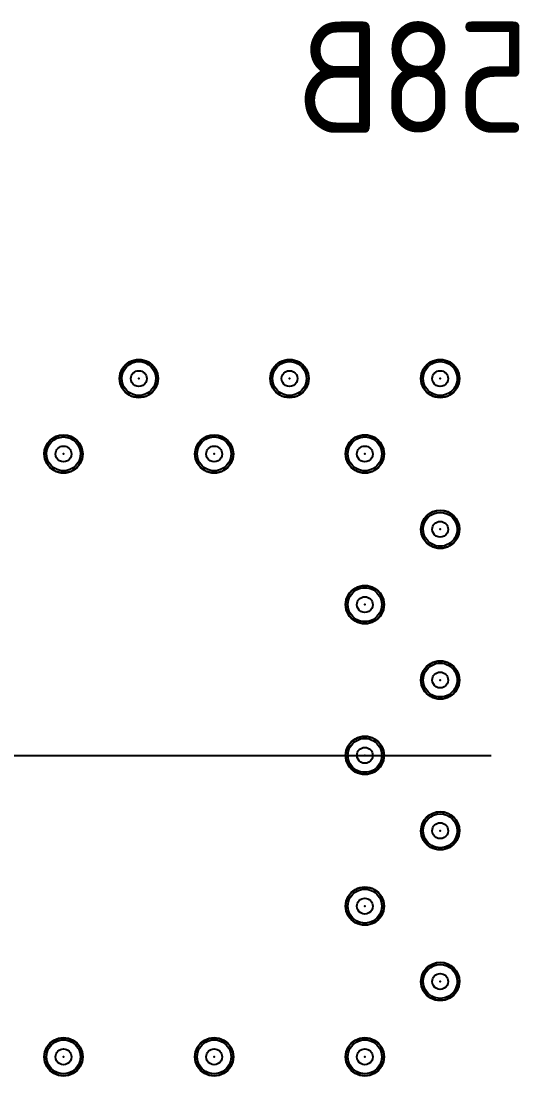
# Model space of a CAD drawing. Header units: millimetres. Extents: x 24815 to 37444, y -10619 to 6020.
# Drawn here: x 28024.37 to 28032.86, y 5864.63 to 5882.43 of the extents above; entities that cross this region are included whole.
import ezdxf

# ---------------------------------------------------------------- set-up
doc = ezdxf.new("R2010")
doc.units = ezdxf.units.MM
doc.styles.get("Standard").update_dxf_attribs({"font": 'ISOCP.SHX', "bigfont": 'WHGTXT.SHX'})

# ---------------------------------------------------------------- blocks, each defined once
blk = doc.blocks.new('A$C3CC6408C')
at = {"color": 2}
blk.add_line((-162.223, -39.4), (-142.724, -39.4), dxfattribs=at)
blk.add_line((-162.223, -39.4), (-142.724, -39.4), dxfattribs=at)
at = {"color": 2, "extrusion": (0, 0, -1)}
for centre, major_axis, start_param, end_param in [((-148.664, -33.05), (-0.229, 0.229), 5.497787, 8.63938), ((-148.664, -33.05), (-0.229, 0.229), 5.497787, 8.63938), ((-148.664, -33.05), (-0.225, 0.225), 5.497787, 8.63938), ((-148.664, -33.05), (-0.225, 0.225), 5.497787, 8.63938), ((-146.124, -33.05), (-0.229, 0.229), 5.497787, 8.63938), ((-146.124, -33.05), (-0.229, 0.229), 5.497787, 8.63938), ((-146.124, -33.05), (0.225, 0.225), 3.926991, 7.068583), ((-146.124, -33.05), (0.225, 0.225), 3.926991, 7.068583), ((-143.584, -33.05), (-0.229, 0.229), 5.497787, 8.63938), ((-143.584, -33.05), (-0.229, 0.229), 5.497787, 8.63938), ((-143.584, -33.05), (0.225, 0.225), 3.926991, 7.068583), ((-143.584, -33.05), (0.225, 0.225), 3.926991, 7.068583), ((-148.664, -33.05), (0.202, 0.202), 3.926991, 7.068583), ((-148.664, -33.05), (0.202, 0.202), 3.926991, 7.068583), ((-148.664, -33.05), (0.202, 0.202), 3.926991, 7.068583), ((-148.664, -33.05), (0.202, 0.202), 3.926991, 7.068583), ((-148.664, -33.05), (0.202, 0.202), 3.926991, 7.068583), ((-148.664, -33.05), (0.202, 0.202), 3.926991, 7.068583), ((-148.664, -33.05), (0.202, 0.202), 3.926991, 7.068583), ((-148.664, -33.05), (0.202, 0.202), 3.926991, 7.068583), ((-148.664, -33.05), (0.202, 0.202), 3.926991, 7.068583), ((-148.664, -33.05), (0.202, 0.202), 3.926991, 7.068583), ((-148.664, -33.05), (0.202, 0.202), 3.926991, 7.068583), ((-148.664, -33.05), (0.0943, 0.0943), 3.926991, 7.068583), ((-148.664, -33.05), (0.0943, 0.0943), 3.926991, 7.068583), ((-146.124, -33.05), (-0.202, 0.202), 5.497787, 8.63938), ((-146.124, -33.05), (-0.202, 0.202), 5.497787, 8.63938), ((-146.124, -33.05), (-0.202, 0.202), 5.497787, 8.63938), ((-146.124, -33.05), (-0.202, 0.202), 5.497787, 8.63938), ((-146.124, -33.05), (-0.202, 0.202), 5.497787, 8.63938), ((-146.124, -33.05), (-0.202, 0.202), 5.497787, 8.63938), ((-146.124, -33.05), (-0.202, 0.202), 5.497787, 8.63938), ((-146.124, -33.05), (-0.202, 0.202), 5.497787, 8.63938), ((-146.124, -33.05), (-0.202, 0.202), 5.497787, 8.63938), ((-146.124, -33.05), (-0.202, 0.202), 5.497787, 8.63938), ((-146.124, -33.05), (-0.202, 0.202), 5.497787, 8.63938), ((-146.124, -33.05), (-0.0943, 0.0943), 5.497787, 8.63938), ((-146.124, -33.05), (-0.0943, 0.0943), 5.497787, 8.63938), ((-143.584, -33.05), (-0.202, 0.202), 5.497787, 8.63938), ((-143.584, -33.05), (-0.202, 0.202), 5.497787, 8.63938), ((-143.584, -33.05), (-0.202, 0.202), 5.497787, 8.63938), ((-143.584, -33.05), (-0.202, 0.202), 5.497787, 8.63938), ((-143.584, -33.05), (-0.202, 0.202), 5.497787, 8.63938), ((-143.584, -33.05), (-0.202, 0.202), 5.497787, 8.63938), ((-143.584, -33.05), (-0.202, 0.202), 5.497787, 8.63938), ((-143.584, -33.05), (-0.202, 0.202), 5.497787, 8.63938), ((-143.584, -33.05), (-0.202, 0.202), 5.497787, 8.63938), ((-143.584, -33.05), (-0.202, 0.202), 5.497787, 8.63938), ((-143.584, -33.05), (-0.202, 0.202), 5.497787, 8.63938), ((-143.584, -33.05), (0.0943, 0.0943), 3.926991, 7.068583), ((-143.584, -33.05), (0.0943, 0.0943), 3.926991, 7.068583), ((-148.664, -33.05), (0.229, 0.229), 0.785398, 3.926991), ((-148.664, -33.05), (0.229, 0.229), 0.785398, 3.926991), ((-148.664, -33.05), (0.225, 0.225), 0.785398, 3.926991), ((-148.664, -33.05), (0.225, 0.225), 0.785398, 3.926991), ((-148.664, -33.05), (0.202, 0.202), 0.785398, 3.926991), ((-148.664, -33.05), (0.202, 0.202), 0.785398, 3.926991), ((-148.664, -33.05), (0.202, 0.202), 0.785398, 3.926991), ((-148.664, -33.05), (0.202, 0.202), 0.785398, 3.926991), ((-148.664, -33.05), (0.202, 0.202), 0.785398, 3.926991), ((-148.664, -33.05), (0.202, 0.202), 0.785398, 3.926991), ((-148.664, -33.05), (0.202, 0.202), 0.785398, 3.926991), ((-148.664, -33.05), (0.202, 0.202), 0.785398, 3.926991), ((-148.664, -33.05), (0.202, 0.202), 0.785398, 3.926991), ((-148.664, -33.05), (0.202, 0.202), 0.785398, 3.926991), ((-148.664, -33.05), (0.202, 0.202), 0.785398, 3.926991), ((-148.664, -33.05), (-0.0943, 0.0943), 2.356194, 5.497787), ((-148.664, -33.05), (-0.0943, 0.0943), 2.356194, 5.497787), ((-146.124, -33.05), (0.229, 0.229), 0.785398, 3.926991), ((-146.124, -33.05), (0.229, 0.229), 0.785398, 3.926991), ((-146.124, -33.05), (0.225, 0.225), 0.785398, 3.926991), ((-146.124, -33.05), (0.225, 0.225), 0.785398, 3.926991), ((-146.124, -33.05), (0.202, 0.202), 0.785398, 3.926991), ((-146.124, -33.05), (0.202, 0.202), 0.785398, 3.926991), ((-146.124, -33.05), (0.202, 0.202), 0.785398, 3.926991), ((-146.124, -33.05), (0.202, 0.202), 0.785398, 3.926991), ((-146.124, -33.05), (0.202, 0.202), 0.785398, 3.926991), ((-146.124, -33.05), (0.202, 0.202), 0.785398, 3.926991), ((-146.124, -33.05), (0.202, 0.202), 0.785398, 3.926991), ((-146.124, -33.05), (0.202, 0.202), 0.785398, 3.926991), ((-146.124, -33.05), (0.202, 0.202), 0.785398, 3.926991), ((-146.124, -33.05), (0.202, 0.202), 0.785398, 3.926991), ((-146.124, -33.05), (0.202, 0.202), 0.785398, 3.926991), ((-146.124, -33.05), (0.0943, 0.0943), 0.785398, 3.926991), ((-146.124, -33.05), (0.0943, 0.0943), 0.785398, 3.926991), ((-143.584, -33.05), (0.229, 0.229), 0.785398, 3.926991), ((-143.584, -33.05), (0.229, 0.229), 0.785398, 3.926991), ((-143.584, -33.05), (-0.225, 0.225), 2.356194, 5.497787), ((-143.584, -33.05), (-0.225, 0.225), 2.356194, 5.497787), ((-143.584, -33.05), (-0.202, 0.202), 2.356194, 5.497787), ((-143.584, -33.05), (-0.202, 0.202), 2.356194, 5.497787), ((-143.584, -33.05), (-0.202, 0.202), 2.356194, 5.497787), ((-143.584, -33.05), (-0.202, 0.202), 2.356194, 5.497787), ((-143.584, -33.05), (-0.202, 0.202), 2.356194, 5.497787), ((-143.584, -33.05), (-0.202, 0.202), 2.356194, 5.497787), ((-143.584, -33.05), (-0.202, 0.202), 2.356194, 5.497787), ((-143.584, -33.05), (-0.202, 0.202), 2.356194, 5.497787), ((-143.584, -33.05), (-0.202, 0.202), 2.356194, 5.497787), ((-143.584, -33.05), (-0.202, 0.202), 2.356194, 5.497787), ((-143.584, -33.05), (-0.202, 0.202), 2.356194, 5.497787), ((-143.584, -33.05), (0.0943, 0.0943), 0.785398, 3.926991), ((-143.584, -33.05), (0.0943, 0.0943), 0.785398, 3.926991), ((-149.934, -34.32), (0.229, 0.229), 3.926991, 7.068583), ((-149.934, -34.32), (0.229, 0.229), 3.926991, 7.068583), ((-149.934, -34.32), (-0.225, 0.225), 5.497787, 8.63938), ((-149.934, -34.32), (-0.225, 0.225), 5.497787, 8.63938), ((-149.934, -34.32), (0.202, 0.202), 3.926991, 7.068583), ((-149.934, -34.32), (0.202, 0.202), 3.926991, 7.068583), ((-149.934, -34.32), (0.202, 0.202), 3.926991, 7.068583), ((-149.934, -34.32), (0.202, 0.202), 3.926991, 7.068583), ((-149.934, -34.32), (0.202, 0.202), 3.926991, 7.068583), ((-149.934, -34.32), (0.202, 0.202), 3.926991, 7.068583), ((-149.934, -34.32), (0.202, 0.202), 3.926991, 7.068583), ((-149.934, -34.32), (0.202, 0.202), 3.926991, 7.068583), ((-149.934, -34.32), (0.202, 0.202), 3.926991, 7.068583), ((-149.934, -34.32), (0.202, 0.202), 3.926991, 7.068583), ((-149.934, -34.32), (0.202, 0.202), 3.926991, 7.068583), ((-147.394, -34.32), (0.229, 0.229), 3.926991, 7.068583), ((-147.394, -34.32), (0.229, 0.229), 3.926991, 7.068583), ((-147.394, -34.32), (-0.225, 0.225), 5.497787, 8.63938), ((-147.394, -34.32), (-0.225, 0.225), 5.497787, 8.63938), ((-147.394, -34.32), (-0.202, 0.202), 5.497787, 8.63938), ((-147.394, -34.32), (-0.202, 0.202), 5.497787, 8.63938), ((-147.394, -34.32), (-0.202, 0.202), 5.497787, 8.63938), ((-147.394, -34.32), (-0.202, 0.202), 5.497787, 8.63938), ((-147.394, -34.32), (-0.202, 0.202), 5.497787, 8.63938), ((-147.394, -34.32), (-0.202, 0.202), 5.497787, 8.63938), ((-147.394, -34.32), (-0.202, 0.202), 5.497787, 8.63938), ((-147.394, -34.32), (-0.202, 0.202), 5.497787, 8.63938), ((-147.394, -34.32), (-0.202, 0.202), 5.497787, 8.63938), ((-147.394, -34.32), (-0.202, 0.202), 5.497787, 8.63938), ((-147.394, -34.32), (-0.202, 0.202), 5.497787, 8.63938), ((-144.854, -34.32), (-0.229, 0.229), 5.497787, 8.63938), ((-144.854, -34.32), (-0.229, 0.229), 5.497787, 8.63938), ((-144.854, -34.32), (-0.225, 0.225), 5.497787, 8.63938), ((-144.854, -34.32), (-0.225, 0.225), 5.497787, 8.63938), ((-144.854, -34.32), (-0.202, 0.202), 5.497787, 8.63938), ((-144.854, -34.32), (-0.202, 0.202), 5.497787, 8.63938), ((-144.854, -34.32), (-0.202, 0.202), 5.497787, 8.63938), ((-144.854, -34.32), (-0.202, 0.202), 5.497787, 8.63938), ((-144.854, -34.32), (-0.202, 0.202), 5.497787, 8.63938), ((-144.854, -34.32), (-0.202, 0.202), 5.497787, 8.63938), ((-144.854, -34.32), (-0.202, 0.202), 5.497787, 8.63938), ((-144.854, -34.32), (-0.202, 0.202), 5.497787, 8.63938), ((-144.854, -34.32), (-0.202, 0.202), 5.497787, 8.63938), ((-144.854, -34.32), (-0.202, 0.202), 5.497787, 8.63938), ((-144.854, -34.32), (-0.202, 0.202), 5.497787, 8.63938), ((-149.934, -34.32), (0.229, 0.229), 0.785398, 3.926991), ((-149.934, -34.32), (0.229, 0.229), 0.785398, 3.926991), ((-149.934, -34.32), (-0.225, 0.225), 2.356194, 5.497787), ((-149.934, -34.32), (-0.225, 0.225), 2.356194, 5.497787), ((-149.934, -34.32), (-0.202, 0.202), 2.356194, 5.497787), ((-149.934, -34.32), (-0.202, 0.202), 2.356194, 5.497787), ((-149.934, -34.32), (-0.202, 0.202), 2.356194, 5.497787), ((-149.934, -34.32), (-0.202, 0.202), 2.356194, 5.497787), ((-149.934, -34.32), (-0.202, 0.202), 2.356194, 5.497787), ((-149.934, -34.32), (-0.202, 0.202), 2.356194, 5.497787), ((-149.934, -34.32), (-0.202, 0.202), 2.356194, 5.497787), ((-149.934, -34.32), (-0.202, 0.202), 2.356194, 5.497787), ((-149.934, -34.32), (-0.202, 0.202), 2.356194, 5.497787), ((-149.934, -34.32), (-0.202, 0.202), 2.356194, 5.497787), ((-149.934, -34.32), (-0.202, 0.202), 2.356194, 5.497787), ((-149.934, -34.32), (0.0943, 0.0943), 3.926991, 7.068583), ((-149.934, -34.32), (0.0943, 0.0943), 3.926991, 7.068583), ((-149.934, -34.32), (0.0943, 0.0943), 0.785398, 3.926991), ((-149.934, -34.32), (0.0943, 0.0943), 0.785398, 3.926991), ((-147.394, -34.32), (0.229, 0.229), 0.785398, 3.926991), ((-147.394, -34.32), (0.229, 0.229), 0.785398, 3.926991), ((-147.394, -34.32), (-0.225, 0.225), 2.356194, 5.497787), ((-147.394, -34.32), (-0.225, 0.225), 2.356194, 5.497787), ((-147.394, -34.32), (-0.202, 0.202), 2.356194, 5.497787), ((-147.394, -34.32), (-0.202, 0.202), 2.356194, 5.497787), ((-147.394, -34.32), (-0.202, 0.202), 2.356194, 5.497787), ((-147.394, -34.32), (-0.202, 0.202), 2.356194, 5.497787), ((-147.394, -34.32), (-0.202, 0.202), 2.356194, 5.497787), ((-147.394, -34.32), (-0.202, 0.202), 2.356194, 5.497787), ((-147.394, -34.32), (-0.202, 0.202), 2.356194, 5.497787), ((-147.394, -34.32), (-0.202, 0.202), 2.356194, 5.497787), ((-147.394, -34.32), (-0.202, 0.202), 2.356194, 5.497787), ((-147.394, -34.32), (-0.202, 0.202), 2.356194, 5.497787), ((-147.394, -34.32), (-0.202, 0.202), 2.356194, 5.497787), ((-147.394, -34.32), (0.0943, 0.0943), 3.926991, 7.068583), ((-147.394, -34.32), (0.0943, 0.0943), 3.926991, 7.068583), ((-147.394, -34.32), (0.0943, 0.0943), 0.785398, 3.926991), ((-147.394, -34.32), (0.0943, 0.0943), 0.785398, 3.926991), ((-144.854, -34.32), (0.229, 0.229), 0.785398, 3.926991), ((-144.854, -34.32), (0.229, 0.229), 0.785398, 3.926991), ((-144.854, -34.32), (0.225, 0.225), 0.785398, 3.926991), ((-144.854, -34.32), (0.225, 0.225), 0.785398, 3.926991), ((-144.854, -34.32), (0.202, 0.202), 0.785398, 3.926991), ((-144.854, -34.32), (0.202, 0.202), 0.785398, 3.926991), ((-144.854, -34.32), (0.202, 0.202), 0.785398, 3.926991), ((-144.854, -34.32), (0.202, 0.202), 0.785398, 3.926991), ((-144.854, -34.32), (0.202, 0.202), 0.785398, 3.926991), ((-144.854, -34.32), (0.202, 0.202), 0.785398, 3.926991), ((-144.854, -34.32), (0.202, 0.202), 0.785398, 3.926991), ((-144.854, -34.32), (0.202, 0.202), 0.785398, 3.926991), ((-144.854, -34.32), (0.202, 0.202), 0.785398, 3.926991), ((-144.854, -34.32), (0.202, 0.202), 0.785398, 3.926991), ((-144.854, -34.32), (0.202, 0.202), 0.785398, 3.926991), ((-144.854, -34.32), (0.0943, 0.0943), 3.926991, 7.068583), ((-144.854, -34.32), (0.0943, 0.0943), 3.926991, 7.068583), ((-144.854, -34.32), (0.0943, 0.0943), 0.785398, 3.926991), ((-144.854, -34.32), (0.0943, 0.0943), 0.785398, 3.926991), ((-143.584, -35.59), (0.229, 0.229), 3.926991, 7.068583), ((-143.584, -35.59), (0.229, 0.229), 3.926991, 7.068583), ((-143.584, -35.59), (0.225, 0.225), 3.926991, 7.068583), ((-143.584, -35.59), (0.225, 0.225), 3.926991, 7.068583), ((-143.584, -35.59), (0.202, 0.202), 3.926991, 7.068583), ((-143.584, -35.59), (0.202, 0.202), 3.926991, 7.068583), ((-143.584, -35.59), (0.202, 0.202), 3.926991, 7.068583), ((-143.584, -35.59), (0.202, 0.202), 3.926991, 7.068583), ((-143.584, -35.59), (0.202, 0.202), 3.926991, 7.068583), ((-143.584, -35.59), (0.202, 0.202), 3.926991, 7.068583), ((-143.584, -35.59), (0.202, 0.202), 3.926991, 7.068583), ((-143.584, -35.59), (0.202, 0.202), 3.926991, 7.068583), ((-143.584, -35.59), (0.202, 0.202), 3.926991, 7.068583), ((-143.584, -35.59), (0.202, 0.202), 3.926991, 7.068583), ((-143.584, -35.59), (0.202, 0.202), 3.926991, 7.068583), ((-143.584, -35.59), (0.0943, 0.0943), 3.926991, 7.068583), ((-143.584, -35.59), (0.0943, 0.0943), 3.926991, 7.068583), ((-143.584, -35.59), (-0.229, 0.229), 2.356194, 5.497787), ((-143.584, -35.59), (-0.229, 0.229), 2.356194, 5.497787), ((-143.584, -35.59), (-0.225, 0.225), 2.356194, 5.497787), ((-143.584, -35.59), (-0.225, 0.225), 2.356194, 5.497787), ((-143.584, -35.59), (-0.202, 0.202), 2.356194, 5.497787), ((-143.584, -35.59), (-0.202, 0.202), 2.356194, 5.497787), ((-143.584, -35.59), (-0.202, 0.202), 2.356194, 5.497787), ((-143.584, -35.59), (-0.202, 0.202), 2.356194, 5.497787), ((-143.584, -35.59), (-0.202, 0.202), 2.356194, 5.497787), ((-143.584, -35.59), (-0.202, 0.202), 2.356194, 5.497787), ((-143.584, -35.59), (-0.202, 0.202), 2.356194, 5.497787), ((-143.584, -35.59), (-0.202, 0.202), 2.356194, 5.497787), ((-143.584, -35.59), (-0.202, 0.202), 2.356194, 5.497787), ((-143.584, -35.59), (-0.202, 0.202), 2.356194, 5.497787), ((-143.584, -35.59), (-0.202, 0.202), 2.356194, 5.497787), ((-143.584, -35.59), (0.0943, 0.0943), 0.785398, 3.926991), ((-143.584, -35.59), (0.0943, 0.0943), 0.785398, 3.926991), ((-144.854, -36.86), (-0.229, 0.229), 5.497787, 8.63938), ((-144.854, -36.86), (-0.229, 0.229), 5.497787, 8.63938), ((-144.854, -36.86), (-0.225, 0.225), 5.497787, 8.63938), ((-144.854, -36.86), (-0.225, 0.225), 5.497787, 8.63938), ((-144.854, -36.86), (-0.202, 0.202), 5.497787, 8.63938), ((-144.854, -36.86), (-0.202, 0.202), 5.497787, 8.63938), ((-144.854, -36.86), (-0.202, 0.202), 5.497787, 8.63938), ((-144.854, -36.86), (-0.202, 0.202), 5.497787, 8.63938), ((-144.854, -36.86), (-0.202, 0.202), 5.497787, 8.63938), ((-144.854, -36.86), (-0.202, 0.202), 5.497787, 8.63938), ((-144.854, -36.86), (-0.202, 0.202), 5.497787, 8.63938), ((-144.854, -36.86), (-0.202, 0.202), 5.497787, 8.63938), ((-144.854, -36.86), (-0.202, 0.202), 5.497787, 8.63938), ((-144.854, -36.86), (-0.202, 0.202), 5.497787, 8.63938), ((-144.854, -36.86), (-0.202, 0.202), 5.497787, 8.63938), ((-144.854, -36.86), (0.0943, 0.0943), 3.926991, 7.068583), ((-144.854, -36.86), (0.0943, 0.0943), 3.926991, 7.068583), ((-144.854, -36.86), (-0.229, 0.229), 2.356194, 5.497787), ((-144.854, -36.86), (-0.229, 0.229), 2.356194, 5.497787), ((-144.854, -36.86), (0.225, 0.225), 0.785398, 3.926991), ((-144.854, -36.86), (0.225, 0.225), 0.785398, 3.926991), ((-144.854, -36.86), (-0.202, 0.202), 2.356194, 5.497787), ((-144.854, -36.86), (-0.202, 0.202), 2.356194, 5.497787), ((-144.854, -36.86), (-0.202, 0.202), 2.356194, 5.497787), ((-144.854, -36.86), (-0.202, 0.202), 2.356194, 5.497787), ((-144.854, -36.86), (-0.202, 0.202), 2.356194, 5.497787), ((-144.854, -36.86), (-0.202, 0.202), 2.356194, 5.497787), ((-144.854, -36.86), (-0.202, 0.202), 2.356194, 5.497787), ((-144.854, -36.86), (-0.202, 0.202), 2.356194, 5.497787), ((-144.854, -36.86), (-0.202, 0.202), 2.356194, 5.497787), ((-144.854, -36.86), (-0.202, 0.202), 2.356194, 5.497787), ((-144.854, -36.86), (-0.202, 0.202), 2.356194, 5.497787), ((-144.854, -36.86), (0.0943, 0.0943), 0.785398, 3.926991), ((-144.854, -36.86), (0.0943, 0.0943), 0.785398, 3.926991), ((-143.584, -38.13), (-0.229, 0.229), 5.497787, 8.63938), ((-143.584, -38.13), (-0.229, 0.229), 5.497787, 8.63938), ((-143.584, -38.13), (0.225, 0.225), 3.926991, 7.068583), ((-143.584, -38.13), (0.225, 0.225), 3.926991, 7.068583), ((-143.584, -38.13), (-0.202, 0.202), 5.497787, 8.63938), ((-143.584, -38.13), (-0.202, 0.202), 5.497787, 8.63938), ((-143.584, -38.13), (-0.202, 0.202), 5.497787, 8.63938), ((-143.584, -38.13), (-0.202, 0.202), 5.497787, 8.63938), ((-143.584, -38.13), (-0.202, 0.202), 5.497787, 8.63938), ((-143.584, -38.13), (-0.202, 0.202), 5.497787, 8.63938), ((-143.584, -38.13), (-0.202, 0.202), 5.497787, 8.63938), ((-143.584, -38.13), (-0.202, 0.202), 5.497787, 8.63938), ((-143.584, -38.13), (-0.202, 0.202), 5.497787, 8.63938), ((-143.584, -38.13), (-0.202, 0.202), 5.497787, 8.63938), ((-143.584, -38.13), (-0.202, 0.202), 5.497787, 8.63938), ((-143.584, -38.13), (0.0943, 0.0943), 3.926991, 7.068583), ((-143.584, -38.13), (0.0943, 0.0943), 3.926991, 7.068583), ((-143.584, -38.13), (0.229, 0.229), 0.785398, 3.926991), ((-143.584, -38.13), (0.229, 0.229), 0.785398, 3.926991), ((-143.584, -38.13), (-0.225, 0.225), 2.356194, 5.497787), ((-143.584, -38.13), (-0.225, 0.225), 2.356194, 5.497787), ((-143.584, -38.13), (-0.202, 0.202), 2.356194, 5.497787), ((-143.584, -38.13), (-0.202, 0.202), 2.356194, 5.497787), ((-143.584, -38.13), (-0.202, 0.202), 2.356194, 5.497787), ((-143.584, -38.13), (-0.202, 0.202), 2.356194, 5.497787), ((-143.584, -38.13), (-0.202, 0.202), 2.356194, 5.497787), ((-143.584, -38.13), (-0.202, 0.202), 2.356194, 5.497787), ((-143.584, -38.13), (-0.202, 0.202), 2.356194, 5.497787), ((-143.584, -38.13), (-0.202, 0.202), 2.356194, 5.497787), ((-143.584, -38.13), (-0.202, 0.202), 2.356194, 5.497787), ((-143.584, -38.13), (-0.202, 0.202), 2.356194, 5.497787), ((-143.584, -38.13), (-0.202, 0.202), 2.356194, 5.497787), ((-143.584, -38.13), (0.0943, 0.0943), 0.785398, 3.926991), ((-143.584, -38.13), (0.0943, 0.0943), 0.785398, 3.926991), ((-144.854, -39.4), (-0.229, 0.229), 5.497787, 8.63938), ((-144.854, -39.4), (-0.229, 0.229), 5.497787, 8.63938), ((-144.854, -39.4), (-0.225, 0.225), 5.497787, 8.63938), ((-144.854, -39.4), (-0.225, 0.225), 5.497787, 8.63938), ((-144.854, -39.4), (-0.202, 0.202), 5.497787, 8.63938), ((-144.854, -39.4), (-0.202, 0.202), 5.497787, 8.63938), ((-144.854, -39.4), (-0.202, 0.202), 5.497787, 8.63938), ((-144.854, -39.4), (-0.202, 0.202), 5.497787, 8.63938), ((-144.854, -39.4), (-0.202, 0.202), 5.497787, 8.63938), ((-144.854, -39.4), (-0.202, 0.202), 5.497787, 8.63938), ((-144.854, -39.4), (-0.202, 0.202), 5.497787, 8.63938), ((-144.854, -39.4), (-0.202, 0.202), 5.497787, 8.63938), ((-144.854, -39.4), (-0.202, 0.202), 5.497787, 8.63938), ((-144.854, -39.4), (-0.202, 0.202), 5.497787, 8.63938), ((-144.854, -39.4), (-0.202, 0.202), 5.497787, 8.63938), ((-144.854, -39.4), (0.0943, 0.0943), 3.926991, 7.068583), ((-144.854, -39.4), (0.0943, 0.0943), 3.926991, 7.068583), ((-144.854, -39.4), (0.229, 0.229), 0.785398, 3.926991), ((-144.854, -39.4), (0.229, 0.229), 0.785398, 3.926991), ((-144.854, -39.4), (0.225, 0.225), 0.785398, 3.926991), ((-144.854, -39.4), (0.225, 0.225), 0.785398, 3.926991), ((-144.854, -39.4), (0.202, 0.202), 0.785398, 3.926991), ((-144.854, -39.4), (0.202, 0.202), 0.785398, 3.926991), ((-144.854, -39.4), (0.202, 0.202), 0.785398, 3.926991), ((-144.854, -39.4), (0.202, 0.202), 0.785398, 3.926991), ((-144.854, -39.4), (0.202, 0.202), 0.785398, 3.926991), ((-144.854, -39.4), (0.202, 0.202), 0.785398, 3.926991), ((-144.854, -39.4), (0.202, 0.202), 0.785398, 3.926991), ((-144.854, -39.4), (0.202, 0.202), 0.785398, 3.926991), ((-144.854, -39.4), (0.202, 0.202), 0.785398, 3.926991), ((-144.854, -39.4), (0.202, 0.202), 0.785398, 3.926991), ((-144.854, -39.4), (0.202, 0.202), 0.785398, 3.926991), ((-144.854, -39.4), (0.0943, 0.0943), 0.785398, 3.926991), ((-144.854, -39.4), (0.0943, 0.0943), 0.785398, 3.926991), ((-143.584, -40.67), (0.229, 0.229), 3.926991, 7.068583), ((-143.584, -40.67), (0.229, 0.229), 3.926991, 7.068583), ((-143.584, -40.67), (-0.225, 0.225), 5.497787, 8.63938), ((-143.584, -40.67), (-0.225, 0.225), 5.497787, 8.63938), ((-143.584, -40.67), (0.202, 0.202), 3.926991, 7.068583), ((-143.584, -40.67), (0.202, 0.202), 3.926991, 7.068583), ((-143.584, -40.67), (0.202, 0.202), 3.926991, 7.068583), ((-143.584, -40.67), (0.202, 0.202), 3.926991, 7.068583), ((-143.584, -40.67), (0.202, 0.202), 3.926991, 7.068583), ((-143.584, -40.67), (0.202, 0.202), 3.926991, 7.068583), ((-143.584, -40.67), (0.202, 0.202), 3.926991, 7.068583), ((-143.584, -40.67), (0.202, 0.202), 3.926991, 7.068583), ((-143.584, -40.67), (0.202, 0.202), 3.926991, 7.068583), ((-143.584, -40.67), (0.202, 0.202), 3.926991, 7.068583), ((-143.584, -40.67), (0.202, 0.202), 3.926991, 7.068583), ((-143.584, -40.67), (0.0943, 0.0943), 3.926991, 7.068583), ((-143.584, -40.67), (0.0943, 0.0943), 3.926991, 7.068583), ((-143.584, -40.67), (0.229, 0.229), 0.785398, 3.926991), ((-143.584, -40.67), (0.229, 0.229), 0.785398, 3.926991), ((-143.584, -40.67), (-0.225, 0.225), 2.356194, 5.497787), ((-143.584, -40.67), (-0.225, 0.225), 2.356194, 5.497787), ((-143.584, -40.67), (-0.202, 0.202), 2.356194, 5.497787), ((-143.584, -40.67), (-0.202, 0.202), 2.356194, 5.497787), ((-143.584, -40.67), (-0.202, 0.202), 2.356194, 5.497787), ((-143.584, -40.67), (-0.202, 0.202), 2.356194, 5.497787), ((-143.584, -40.67), (-0.202, 0.202), 2.356194, 5.497787), ((-143.584, -40.67), (-0.202, 0.202), 2.356194, 5.497787), ((-143.584, -40.67), (-0.202, 0.202), 2.356194, 5.497787), ((-143.584, -40.67), (-0.202, 0.202), 2.356194, 5.497787), ((-143.584, -40.67), (-0.202, 0.202), 2.356194, 5.497787), ((-143.584, -40.67), (-0.202, 0.202), 2.356194, 5.497787), ((-143.584, -40.67), (-0.202, 0.202), 2.356194, 5.497787), ((-143.584, -40.67), (0.0943, 0.0943), 0.785398, 3.926991), ((-143.584, -40.67), (0.0943, 0.0943), 0.785398, 3.926991), ((-144.854, -41.94), (-0.229, 0.229), 5.497787, 8.63938), ((-144.854, -41.94), (-0.229, 0.229), 5.497787, 8.63938), ((-144.854, -41.94), (-0.225, 0.225), 5.497787, 8.63938), ((-144.854, -41.94), (-0.225, 0.225), 5.497787, 8.63938), ((-144.854, -41.94), (-0.202, 0.202), 5.497787, 8.63938), ((-144.854, -41.94), (-0.202, 0.202), 5.497787, 8.63938), ((-144.854, -41.94), (-0.202, 0.202), 5.497787, 8.63938), ((-144.854, -41.94), (-0.202, 0.202), 5.497787, 8.63938), ((-144.854, -41.94), (-0.202, 0.202), 5.497787, 8.63938), ((-144.854, -41.94), (-0.202, 0.202), 5.497787, 8.63938), ((-144.854, -41.94), (-0.202, 0.202), 5.497787, 8.63938), ((-144.854, -41.94), (-0.202, 0.202), 5.497787, 8.63938), ((-144.854, -41.94), (-0.202, 0.202), 5.497787, 8.63938), ((-144.854, -41.94), (-0.202, 0.202), 5.497787, 8.63938), ((-144.854, -41.94), (-0.202, 0.202), 5.497787, 8.63938), ((-144.854, -41.94), (0.0943, 0.0943), 3.926991, 7.068583), ((-144.854, -41.94), (0.0943, 0.0943), 3.926991, 7.068583), ((-144.854, -41.94), (-0.229, 0.229), 2.356194, 5.497787), ((-144.854, -41.94), (-0.229, 0.229), 2.356194, 5.497787), ((-144.854, -41.94), (0.225, 0.225), 0.785398, 3.926991), ((-144.854, -41.94), (0.225, 0.225), 0.785398, 3.926991), ((-144.854, -41.94), (-0.202, 0.202), 2.356194, 5.497787), ((-144.854, -41.94), (-0.202, 0.202), 2.356194, 5.497787), ((-144.854, -41.94), (-0.202, 0.202), 2.356194, 5.497787), ((-144.854, -41.94), (-0.202, 0.202), 2.356194, 5.497787), ((-144.854, -41.94), (-0.202, 0.202), 2.356194, 5.497787), ((-144.854, -41.94), (-0.202, 0.202), 2.356194, 5.497787), ((-144.854, -41.94), (-0.202, 0.202), 2.356194, 5.497787), ((-144.854, -41.94), (-0.202, 0.202), 2.356194, 5.497787), ((-144.854, -41.94), (-0.202, 0.202), 2.356194, 5.497787), ((-144.854, -41.94), (-0.202, 0.202), 2.356194, 5.497787), ((-144.854, -41.94), (-0.202, 0.202), 2.356194, 5.497787), ((-144.854, -41.94), (0.0943, 0.0943), 0.785398, 3.926991), ((-144.854, -41.94), (0.0943, 0.0943), 0.785398, 3.926991), ((-143.584, -43.21), (0.225, 0.225), 3.926991, 7.068583), ((-143.584, -43.21), (0.225, 0.225), 3.926991, 7.068583), ((-143.584, -43.21), (0.229, 0.229), 3.926991, 7.068583), ((-143.584, -43.21), (0.229, 0.229), 3.926991, 7.068583), ((-143.584, -43.21), (0.202, 0.202), 3.926991, 7.068583), ((-143.584, -43.21), (0.202, 0.202), 3.926991, 7.068583), ((-143.584, -43.21), (0.202, 0.202), 3.926991, 7.068583), ((-143.584, -43.21), (0.202, 0.202), 3.926991, 7.068583), ((-143.584, -43.21), (0.202, 0.202), 3.926991, 7.068583), ((-143.584, -43.21), (0.202, 0.202), 3.926991, 7.068583), ((-143.584, -43.21), (0.202, 0.202), 3.926991, 7.068583), ((-143.584, -43.21), (0.202, 0.202), 3.926991, 7.068583), ((-143.584, -43.21), (0.202, 0.202), 3.926991, 7.068583), ((-143.584, -43.21), (0.202, 0.202), 3.926991, 7.068583), ((-143.584, -43.21), (0.202, 0.202), 3.926991, 7.068583), ((-143.584, -43.21), (-0.229, 0.229), 2.356194, 5.497787), ((-143.584, -43.21), (-0.229, 0.229), 2.356194, 5.497787), ((-143.584, -43.21), (-0.225, 0.225), 2.356194, 5.497787), ((-143.584, -43.21), (-0.225, 0.225), 2.356194, 5.497787), ((-143.584, -43.21), (-0.202, 0.202), 2.356194, 5.497787), ((-143.584, -43.21), (-0.202, 0.202), 2.356194, 5.497787), ((-143.584, -43.21), (-0.202, 0.202), 2.356194, 5.497787), ((-143.584, -43.21), (-0.202, 0.202), 2.356194, 5.497787), ((-143.584, -43.21), (-0.202, 0.202), 2.356194, 5.497787), ((-143.584, -43.21), (-0.202, 0.202), 2.356194, 5.497787), ((-143.584, -43.21), (-0.202, 0.202), 2.356194, 5.497787), ((-143.584, -43.21), (-0.202, 0.202), 2.356194, 5.497787), ((-143.584, -43.21), (-0.202, 0.202), 2.356194, 5.497787), ((-143.584, -43.21), (-0.202, 0.202), 2.356194, 5.497787), ((-143.584, -43.21), (-0.202, 0.202), 2.356194, 5.497787), ((-143.584, -43.21), (0.0943, 0.0943), 3.926991, 7.068583), ((-143.584, -43.21), (0.0943, 0.0943), 3.926991, 7.068583), ((-143.584, -43.21), (0.0943, 0.0943), 0.785398, 3.926991), ((-143.584, -43.21), (0.0943, 0.0943), 0.785398, 3.926991), ((-149.934, -44.48), (-0.229, 0.229), 5.497787, 8.63938), ((-149.934, -44.48), (-0.229, 0.229), 5.497787, 8.63938), ((-149.934, -44.48), (0.225, 0.225), 3.926991, 7.068583), ((-149.934, -44.48), (0.225, 0.225), 3.926991, 7.068583), ((-149.934, -44.48), (-0.202, 0.202), 5.497787, 8.63938), ((-149.934, -44.48), (-0.202, 0.202), 5.497787, 8.63938), ((-149.934, -44.48), (-0.202, 0.202), 5.497787, 8.63938), ((-149.934, -44.48), (-0.202, 0.202), 5.497787, 8.63938), ((-149.934, -44.48), (-0.202, 0.202), 5.497787, 8.63938), ((-149.934, -44.48), (-0.202, 0.202), 5.497787, 8.63938), ((-149.934, -44.48), (-0.202, 0.202), 5.497787, 8.63938), ((-149.934, -44.48), (-0.202, 0.202), 5.497787, 8.63938), ((-149.934, -44.48), (-0.202, 0.202), 5.497787, 8.63938), ((-149.934, -44.48), (-0.202, 0.202), 5.497787, 8.63938), ((-149.934, -44.48), (-0.202, 0.202), 5.497787, 8.63938), ((-147.394, -44.48), (-0.229, 0.229), 5.497787, 8.63938), ((-147.394, -44.48), (-0.229, 0.229), 5.497787, 8.63938), ((-147.394, -44.48), (-0.225, 0.225), 5.497787, 8.63938), ((-147.394, -44.48), (-0.225, 0.225), 5.497787, 8.63938), ((-147.394, -44.48), (-0.202, 0.202), 5.497787, 8.63938), ((-147.394, -44.48), (-0.202, 0.202), 5.497787, 8.63938), ((-147.394, -44.48), (-0.202, 0.202), 5.497787, 8.63938), ((-147.394, -44.48), (-0.202, 0.202), 5.497787, 8.63938), ((-147.394, -44.48), (-0.202, 0.202), 5.497787, 8.63938), ((-147.394, -44.48), (-0.202, 0.202), 5.497787, 8.63938), ((-147.394, -44.48), (-0.202, 0.202), 5.497787, 8.63938), ((-147.394, -44.48), (-0.202, 0.202), 5.497787, 8.63938), ((-147.394, -44.48), (-0.202, 0.202), 5.497787, 8.63938), ((-147.394, -44.48), (-0.202, 0.202), 5.497787, 8.63938), ((-147.394, -44.48), (-0.202, 0.202), 5.497787, 8.63938), ((-144.854, -44.48), (-0.229, 0.229), 5.497787, 8.63938), ((-144.854, -44.48), (-0.229, 0.229), 5.497787, 8.63938), ((-144.854, -44.48), (-0.225, 0.225), 5.497787, 8.63938), ((-144.854, -44.48), (-0.225, 0.225), 5.497787, 8.63938), ((-144.854, -44.48), (-0.202, 0.202), 5.497787, 8.63938), ((-144.854, -44.48), (-0.202, 0.202), 5.497787, 8.63938), ((-144.854, -44.48), (-0.202, 0.202), 5.497787, 8.63938), ((-144.854, -44.48), (-0.202, 0.202), 5.497787, 8.63938), ((-144.854, -44.48), (-0.202, 0.202), 5.497787, 8.63938), ((-144.854, -44.48), (-0.202, 0.202), 5.497787, 8.63938), ((-144.854, -44.48), (-0.202, 0.202), 5.497787, 8.63938), ((-144.854, -44.48), (-0.202, 0.202), 5.497787, 8.63938), ((-144.854, -44.48), (-0.202, 0.202), 5.497787, 8.63938), ((-144.854, -44.48), (-0.202, 0.202), 5.497787, 8.63938), ((-144.854, -44.48), (-0.202, 0.202), 5.497787, 8.63938), ((-149.934, -44.48), (0.229, 0.229), 0.785398, 3.926991), ((-149.934, -44.48), (0.229, 0.229), 0.785398, 3.926991), ((-149.934, -44.48), (-0.225, 0.225), 2.356194, 5.497787), ((-149.934, -44.48), (-0.225, 0.225), 2.356194, 5.497787), ((-149.934, -44.48), (-0.202, 0.202), 2.356194, 5.497787), ((-149.934, -44.48), (-0.202, 0.202), 2.356194, 5.497787), ((-149.934, -44.48), (-0.202, 0.202), 2.356194, 5.497787), ((-149.934, -44.48), (-0.202, 0.202), 2.356194, 5.497787), ((-149.934, -44.48), (-0.202, 0.202), 2.356194, 5.497787), ((-149.934, -44.48), (-0.202, 0.202), 2.356194, 5.497787), ((-149.934, -44.48), (-0.202, 0.202), 2.356194, 5.497787), ((-149.934, -44.48), (-0.202, 0.202), 2.356194, 5.497787), ((-149.934, -44.48), (-0.202, 0.202), 2.356194, 5.497787), ((-149.934, -44.48), (-0.202, 0.202), 2.356194, 5.497787), ((-149.934, -44.48), (-0.202, 0.202), 2.356194, 5.497787), ((-149.934, -44.48), (0.0943, 0.0943), 3.926991, 7.068583), ((-149.934, -44.48), (0.0943, 0.0943), 3.926991, 7.068583), ((-149.934, -44.48), (0.0943, 0.0943), 0.785398, 3.926991), ((-149.934, -44.48), (0.0943, 0.0943), 0.785398, 3.926991), ((-147.394, -44.48), (0.229, 0.229), 0.785398, 3.926991), ((-147.394, -44.48), (0.229, 0.229), 0.785398, 3.926991), ((-147.394, -44.48), (-0.225, 0.225), 2.356194, 5.497787), ((-147.394, -44.48), (-0.225, 0.225), 2.356194, 5.497787), ((-147.394, -44.48), (-0.202, 0.202), 2.356194, 5.497787), ((-147.394, -44.48), (-0.202, 0.202), 2.356194, 5.497787), ((-147.394, -44.48), (-0.202, 0.202), 2.356194, 5.497787), ((-147.394, -44.48), (-0.202, 0.202), 2.356194, 5.497787), ((-147.394, -44.48), (-0.202, 0.202), 2.356194, 5.497787), ((-147.394, -44.48), (-0.202, 0.202), 2.356194, 5.497787), ((-147.394, -44.48), (-0.202, 0.202), 2.356194, 5.497787), ((-147.394, -44.48), (-0.202, 0.202), 2.356194, 5.497787), ((-147.394, -44.48), (-0.202, 0.202), 2.356194, 5.497787), ((-147.394, -44.48), (-0.202, 0.202), 2.356194, 5.497787), ((-147.394, -44.48), (-0.202, 0.202), 2.356194, 5.497787), ((-147.394, -44.48), (0.0943, 0.0943), 3.926991, 7.068583), ((-147.394, -44.48), (0.0943, 0.0943), 3.926991, 7.068583), ((-147.394, -44.48), (0.0943, 0.0943), 0.785398, 3.926991), ((-147.394, -44.48), (0.0943, 0.0943), 0.785398, 3.926991), ((-144.854, -44.48), (0.229, 0.229), 0.785398, 3.926991), ((-144.854, -44.48), (0.229, 0.229), 0.785398, 3.926991), ((-144.854, -44.48), (0.225, 0.225), 0.785398, 3.926991), ((-144.854, -44.48), (0.225, 0.225), 0.785398, 3.926991), ((-144.854, -44.48), (0.202, 0.202), 0.785398, 3.926991), ((-144.854, -44.48), (0.202, 0.202), 0.785398, 3.926991), ((-144.854, -44.48), (0.202, 0.202), 0.785398, 3.926991), ((-144.854, -44.48), (0.202, 0.202), 0.785398, 3.926991), ((-144.854, -44.48), (0.202, 0.202), 0.785398, 3.926991), ((-144.854, -44.48), (0.202, 0.202), 0.785398, 3.926991), ((-144.854, -44.48), (0.202, 0.202), 0.785398, 3.926991), ((-144.854, -44.48), (0.202, 0.202), 0.785398, 3.926991), ((-144.854, -44.48), (0.202, 0.202), 0.785398, 3.926991), ((-144.854, -44.48), (0.202, 0.202), 0.785398, 3.926991), ((-144.854, -44.48), (0.202, 0.202), 0.785398, 3.926991), ((-144.854, -44.48), (0.0943, 0.0943), 3.926991, 7.068583), ((-144.854, -44.48), (0.0943, 0.0943), 3.926991, 7.068583), ((-144.854, -44.48), (0.0943, 0.0943), 0.785398, 3.926991), ((-144.854, -44.48), (0.0943, 0.0943), 0.785398, 3.926991)]:
    blk.add_ellipse(centre, major_axis=major_axis, ratio=1, start_param=start_param, end_param=end_param, dxfattribs=at)
at = {"color": 2}
for p in [(-148.664, -33.05), (-146.124, -33.05), (-143.584, -33.05), (-149.934, -34.32), (-147.394, -34.32), (-144.854, -34.32), (-143.584, -35.59), (-144.854, -36.86), (-143.584, -38.13), (-144.854, -39.4), (-143.584, -40.67), (-144.854, -41.94), (-143.584, -43.21), (-149.934, -44.48), (-147.394, -44.48), (-144.854, -44.48)]:
    blk.add_point(p, dxfattribs=at)
at = {"color": 2, "text_generation_flag": 4}
blk.add_text('PBA 330IHD058B', height=1.87515, rotation=180, dxfattribs=at).set_placement((-128.548, -28.907))

msp = doc.modelspace()

# ---------------------------------------------------------------- block references
msp.add_blockref('A$C3CC6408C', (28175.01663, 5909.45129))

doc.saveas('drawing.dxf')
